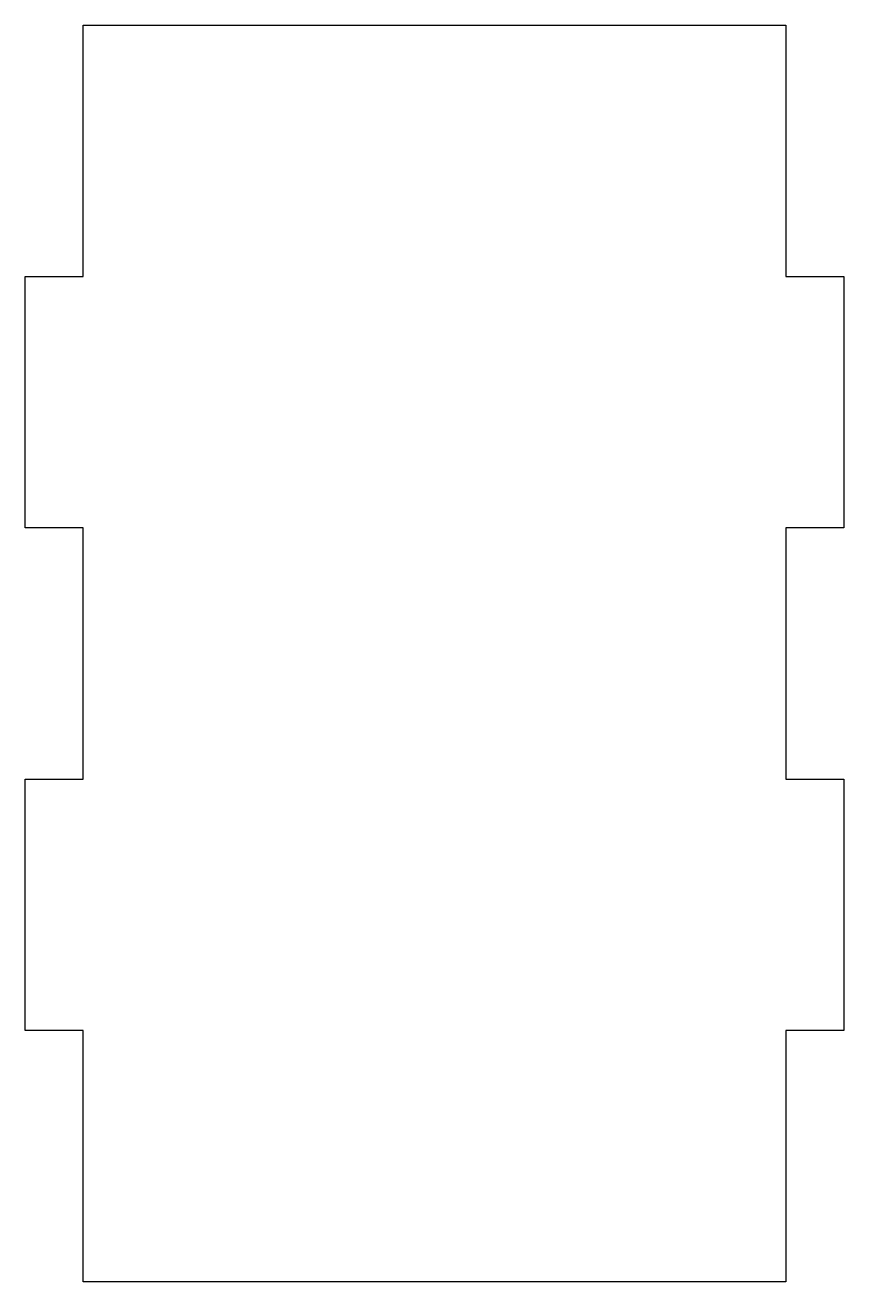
# Model space of a CAD drawing. Extents: x -16.2 to 26.2, y -72.9 to -7.9.
import ezdxf

# ---------------------------------------------------------------- set-up
doc = ezdxf.new("R2010")
doc.units = 0
doc.layers.add('MODELSKETCH_VISIBLE', color=7, linetype='CONTINUOUS')

msp = doc.modelspace()

# ---------------------------------------------------------------- linework, layer by layer
at = {"layer": 'MODELSKETCH_VISIBLE'}
for p, q in [((-13.178, -20.879), (-13.178, -7.879)), ((-13.178, -7.879), (23.178, -7.879)), ((23.178, -7.879), (23.178, -20.879)), ((-16.178, -33.879), (-16.178, -20.879)), ((-16.178, -20.879), (-13.178, -20.879)), ((23.178, -20.879), (26.178, -20.879)), ((26.178, -20.879), (26.178, -33.879)), ((-13.178, -33.879), (-16.178, -33.879)), ((-13.178, -46.879), (-13.178, -33.879)), ((26.178, -33.879), (23.178, -33.879)), ((23.178, -33.879), (23.178, -46.879)), ((-16.178, -46.879), (-13.178, -46.879)), ((-16.178, -59.879), (-16.178, -46.879)), ((23.178, -46.879), (26.178, -46.879)), ((26.178, -46.879), (26.178, -59.879)), ((-13.178, -59.879), (-16.178, -59.879)), ((-13.178, -72.879), (-13.178, -59.879)), ((23.178, -59.879), (23.178, -72.879)), ((26.178, -59.879), (23.178, -59.879)), ((23.178, -72.879), (-13.178, -72.879))]:
    msp.add_line(p, q, dxfattribs=at)

doc.saveas('drawing.dxf')
